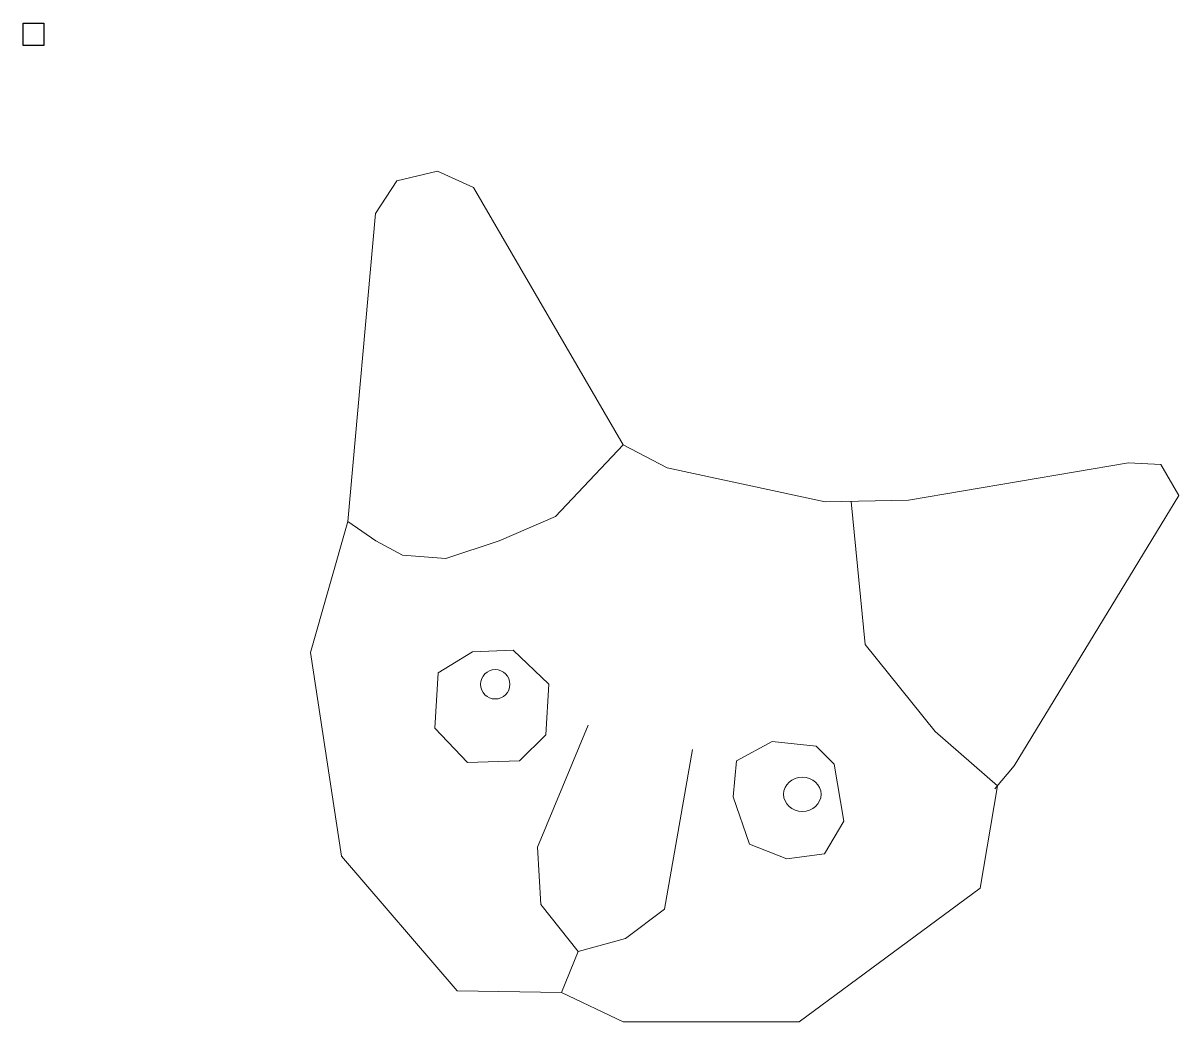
# Model space of a CAD drawing. Header units: millimetres. Extents: x 4.9 to 36.2, y 16.4 to 43.4.
import ezdxf

# ---------------------------------------------------------------- set-up
doc = ezdxf.new("R2010")
doc.units = ezdxf.units.MM
doc.header["$MEASUREMENT"] = 0
doc.header["$XCLIPFRAME"] = 0
doc.layers.add('layer 1', color=7, linetype='Continuous')
picture_1 = doc.add_image_def('image1.jpg', size_in_pixel=(2895, 3149))

msp = doc.modelspace()

# ---------------------------------------------------------------- linework, layer by layer
at = {"layer": 'layer 1', "color": 250, "lineweight": 20}
for centre, major_axis, ratio in [((17.6786, 25.5343), (0, 0.3969), 1), ((25.991, 22.5578), (0.5071, 0), 0.9130349)]:
    msp.add_ellipse(centre, major_axis=major_axis, ratio=ratio, dxfattribs=at)
for points, knots in [([(19.4688, 17.1951), (19.4688, 17.1951), (16.6465, 17.2392), (16.6465, 17.2392), (16.6465, 17.2392), (16.6465, 17.2392), (13.5148, 20.8832), (13.5148, 20.8832), (13.5148, 20.8832), (13.5148, 20.8832), (12.6827, 26.3903), (12.6827, 26.3903), (12.6827, 26.3903), (12.6827, 26.3903), (13.692, 29.9392), (13.692, 29.9392), (13.692, 29.9392), (13.692, 29.9392), (14.4417, 38.2736), (14.4417, 38.2736), (14.4417, 38.2736), (14.4417, 38.2736), (15.0149, 39.1555), (15.0149, 39.1555), (15.0149, 39.1555), (15.0149, 39.1555), (16.1174, 39.4201), (16.1174, 39.4201), (16.1174, 39.4201), (16.1174, 39.4201), (17.0875, 38.9791), (17.0875, 38.9791), (17.0875, 38.9791), (17.0875, 38.9791), (21.1444, 32.0118), (21.1444, 32.0118), (21.1444, 32.0118), (21.1444, 32.0118), (22.3351, 31.3944), (22.3351, 31.3944), (22.3351, 31.3944), (22.3351, 31.3944), (26.6125, 30.4683), (26.6125, 30.4683), (26.6125, 30.4683), (26.6125, 30.4683), (28.8615, 30.5124), (28.8615, 30.5124), (28.8615, 30.5124), (28.8615, 30.5124), (34.8146, 31.5267), (34.8146, 31.5267), (34.8146, 31.5267), (34.8146, 31.5267), (35.6965, 31.4826), (35.6965, 31.4826), (35.6965, 31.4826), (35.6965, 31.4826), (36.1816, 30.6447), (36.1816, 30.6447), (36.1816, 30.6447), (36.1816, 30.6447), (31.7278, 23.3246), (31.7278, 23.3246), (31.7278, 23.3246), (31.7278, 23.3246), (31.1986, 22.7072), (31.1986, 22.7072)], [0, 0, 0, 0, 0.0555556, 0.0555556, 0.0555556, 0.0555556, 0.1111111, 0.1111111, 0.1111111, 0.1111111, 0.1666667, 0.1666667, 0.1666667, 0.1666667, 0.2222222, 0.2222222, 0.2222222, 0.2222222, 0.2777778, 0.2777778, 0.2777778, 0.2777778, 0.3333333, 0.3333333, 0.3333333, 0.3333333, 0.3888889, 0.3888889, 0.3888889, 0.3888889, 0.4444444, 0.4444444, 0.4444444, 0.4444444, 0.5, 0.5, 0.5, 0.5, 0.5555556, 0.5555556, 0.5555556, 0.5555556, 0.6111111, 0.6111111, 0.6111111, 0.6111111, 0.6666667, 0.6666667, 0.6666667, 0.6666667, 0.7222222, 0.7222222, 0.7222222, 0.7222222, 0.7777778, 0.7777778, 0.7777778, 0.7777778, 0.8333333, 0.8333333, 0.8333333, 0.8333333, 0.8888889, 0.8888889, 0.8888889, 0.8888889, 1, 1, 1, 1]), ([(13.692, 29.9392), (13.692, 29.9392), (14.4512, 29.4204), (14.4512, 29.4204), (14.4512, 29.4204), (14.4512, 29.4204), (15.1733, 29.0292), (15.1733, 29.0292), (15.1733, 29.0292), (15.1733, 29.0292), (16.3415, 28.9409), (16.3415, 28.9409), (16.3415, 28.9409), (16.3415, 28.9409), (17.7857, 29.415), (17.7857, 29.415), (17.7857, 29.415), (17.7857, 29.415), (19.3071, 30.0765), (19.3071, 30.0765), (19.3071, 30.0765), (19.3071, 30.0765), (21.1444, 32.0118), (21.1444, 32.0118)], [0, 0, 0, 0, 0.1428571, 0.1428571, 0.1428571, 0.1428571, 0.2857143, 0.2857143, 0.2857143, 0.2857143, 0.4285714, 0.4285714, 0.4285714, 0.4285714, 0.5714286, 0.5714286, 0.5714286, 0.5714286, 0.7142857, 0.7142857, 0.7142857, 0.7142857, 1, 1, 1, 1]), ([(27.313, 30.482), (27.313, 30.482), (27.6897, 26.6151), (27.6897, 26.6151), (27.6897, 26.6151), (27.6897, 26.6151), (29.5859, 24.2559), (29.5859, 24.2559), (29.5859, 24.2559), (29.5859, 24.2559), (31.2686, 22.7889), (31.2686, 22.7889), (31.2686, 22.7889), (31.2686, 22.7889), (30.8017, 20.0173), (30.8017, 20.0173), (30.8017, 20.0173), (30.8017, 20.0173), (25.9069, 16.4013), (25.9069, 16.4013), (25.9069, 16.4013), (25.9069, 16.4013), (21.1444, 16.4013), (21.1444, 16.4013), (21.1444, 16.4013), (21.1444, 16.4013), (19.4688, 17.1951), (19.4688, 17.1951), (19.4688, 17.1951), (19.4688, 17.1951), (19.9276, 18.3023), (19.9276, 18.3023), (19.9276, 18.3023), (19.9276, 18.3023), (18.9133, 19.5812), (18.9133, 19.5812), (18.9133, 19.5812), (18.9133, 19.5812), (18.8252, 21.1246), (18.8252, 21.1246), (18.8252, 21.1246), (18.8252, 21.1246), (20.1922, 24.4319), (20.1922, 24.4319)], [0, 0, 0, 0, 0.0833333, 0.0833333, 0.0833333, 0.0833333, 0.1666667, 0.1666667, 0.1666667, 0.1666667, 0.25, 0.25, 0.25, 0.25, 0.3333333, 0.3333333, 0.3333333, 0.3333333, 0.4166667, 0.4166667, 0.4166667, 0.4166667, 0.5, 0.5, 0.5, 0.5, 0.5833333, 0.5833333, 0.5833333, 0.5833333, 0.6666667, 0.6666667, 0.6666667, 0.6666667, 0.75, 0.75, 0.75, 0.75, 0.8333333, 0.8333333, 0.8333333, 0.8333333, 1, 1, 1, 1]), ([(17.0613, 26.4162), (17.0613, 26.4162), (16.1352, 25.843), (16.1352, 25.843), (16.1352, 25.843), (16.1352, 25.843), (16.047, 24.3437), (16.047, 24.3437), (16.047, 24.3437), (16.047, 24.3437), (16.929, 23.4176), (16.929, 23.4176), (16.929, 23.4176), (16.929, 23.4176), (18.3401, 23.4617), (18.3401, 23.4617), (18.3401, 23.4617), (18.3401, 23.4617), (19.0456, 24.1673), (19.0456, 24.1673), (19.0456, 24.1673), (19.0456, 24.1673), (19.1338, 25.5343), (19.1338, 25.5343), (19.1338, 25.5343), (19.1338, 25.5343), (18.1637, 26.4603), (18.1637, 26.4603), (18.1637, 26.4603), (18.1637, 26.4603), (17.0613, 26.4162), (17.0613, 26.4162)], [0, 0, 0, 0, 0.1111111, 0.1111111, 0.1111111, 0.1111111, 0.2222222, 0.2222222, 0.2222222, 0.2222222, 0.3333333, 0.3333333, 0.3333333, 0.3333333, 0.4444444, 0.4444444, 0.4444444, 0.4444444, 0.5555556, 0.5555556, 0.5555556, 0.5555556, 0.6666667, 0.6666667, 0.6666667, 0.6666667, 0.7777778, 0.7777778, 0.7777778, 0.7777778, 1, 1, 1, 1]), ([(26.3658, 23.8586), (26.3658, 23.8586), (26.8509, 23.3735), (26.8509, 23.3735), (26.8509, 23.3735), (26.8509, 23.3735), (27.1155, 21.8301), (27.1155, 21.8301), (27.1155, 21.8301), (27.1155, 21.8301), (26.5863, 20.9482), (26.5863, 20.9482), (26.5863, 20.9482), (26.5863, 20.9482), (25.572, 20.8159), (25.572, 20.8159), (25.572, 20.8159), (25.572, 20.8159), (24.5578, 21.2128), (24.5578, 21.2128), (24.5578, 21.2128), (24.5578, 21.2128), (24.1168, 22.4916), (24.1168, 22.4916), (24.1168, 22.4916), (24.1168, 22.4916), (24.205, 23.4617), (24.205, 23.4617), (24.205, 23.4617), (24.205, 23.4617), (25.1752, 23.9909), (25.1752, 23.9909), (25.1752, 23.9909), (25.1752, 23.9909), (26.3658, 23.8586), (26.3658, 23.8586)], [0, 0, 0, 0, 0.1, 0.1, 0.1, 0.1, 0.2, 0.2, 0.2, 0.2, 0.3, 0.3, 0.3, 0.3, 0.4, 0.4, 0.4, 0.4, 0.5, 0.5, 0.5, 0.5, 0.6, 0.6, 0.6, 0.6, 0.7, 0.7, 0.7, 0.7, 0.8, 0.8, 0.8, 0.8, 1, 1, 1, 1]), ([(19.9276, 18.3023), (19.9276, 18.3023), (21.2064, 18.6551), (21.2064, 18.6551), (21.2064, 18.6551), (21.2064, 18.6551), (22.2647, 19.4489), (22.2647, 19.4489), (22.2647, 19.4489), (22.2647, 19.4489), (23.0144, 23.7704), (23.0144, 23.7704)], [0, 0, 0, 0, 0.25, 0.25, 0.25, 0.25, 0.5, 0.5, 0.5, 0.5, 1, 1, 1, 1])]:
    msp.add_open_spline(points, degree=3, knots=knots, dxfattribs=at)

# ---------------------------------------------------------------- pictures from other files: only their frames are drawn
at = {"layer": 'layer 1', "color": 0}
image = msp.add_image(picture_1, insert=(4.8279, -0.3194), size_in_units=(40.2167, 43.7445), dxfattribs=at)
image.set_boundary_path([(4.828, -0.32), (45.045, 43.425)])

doc.saveas('drawing.dxf')
